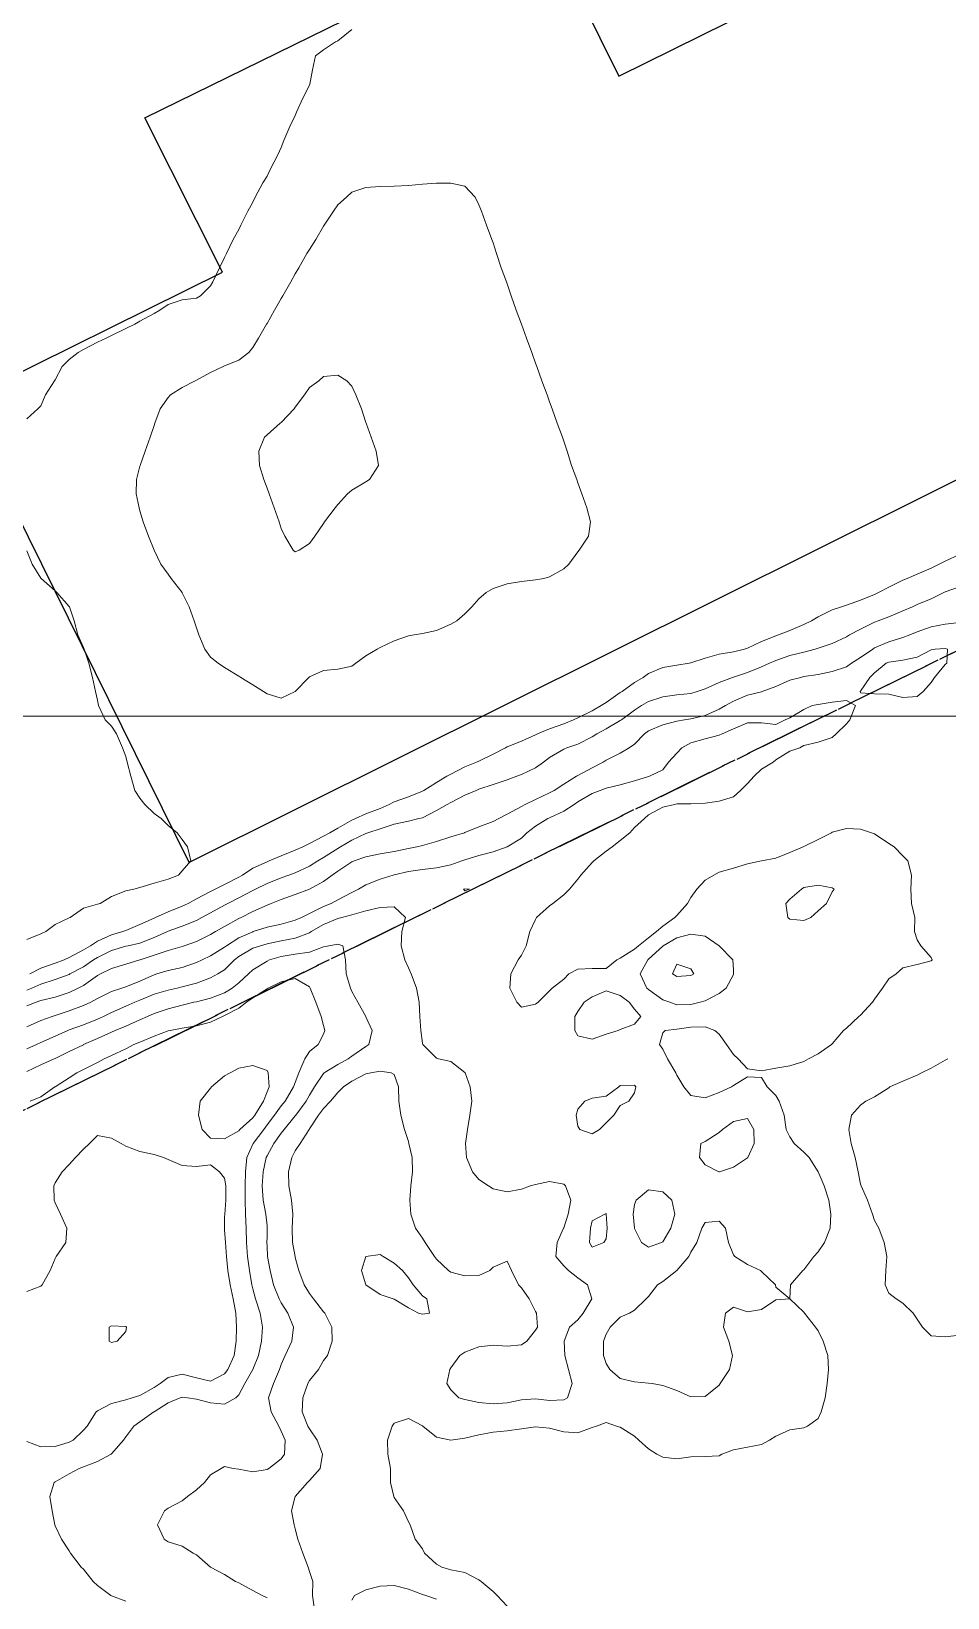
# Model space of a CAD drawing. Header units: centimetres. Extents: x 0 to 642158, y -847 to 649707.
# Drawn here: x 617385.4 to 617417.8, y 620856.2 to 620911.6 of the extents above; entities that cross this region are included whole.
import ezdxf

# ---------------------------------------------------------------- set-up
doc = ezdxf.new("R2010")
doc.units = ezdxf.units.CM
doc.header["$MEASUREMENT"] = 0
doc.linetypes.add('CENTERX2', pattern=[4, 2.5, -0.5, 0.5, -0.5])
doc.layers.add('MEV_grille', color=254, linetype='Continuous', lineweight=9)
doc.layers.add('WAL_topographie 0.5', color=253, linetype='Continuous', lineweight=20)
doc.layers.add('SPW_batiments', color=7, linetype='Continuous')
doc.layers.add('SPW_parcellaire cadastral', color=7, linetype='CENTERX2', lineweight=25, true_color=0xff0542)

# ---------------------------------------------------------------- blocks, each defined once
blk = doc.blocks.new('*U114')
at = {"layer": 'MEV_grille', "transparency": 33554687}
blk.add_lwpolyline([(-1338.461, 0), (1338.461, 0)], dxfattribs=at)
blk = doc.blocks.new('*U115')
at = {"layer": 'MEV_grille', "color": 0, "linetype": 'ByBlock', "lineweight": -2, "transparency": 16777216}
blk.add_blockref('*U114', (0, -1500), dxfattribs=at)

msp = doc.modelspace()

# ---------------------------------------------------------------- linework, layer by layer
at = {"layer": 'SPW_batiments'}
msp.add_lwpolyline([(617439.344, 620906.304), (617390.998, 620882.195), (617382.926, 620898.515), (617392.177, 620903.09), (617389.43, 620908.554), (617403.505, 620915.473), (617406.199, 620910.026), (617431.298, 620922.439), (617439.344, 620906.304)], dxfattribs=at)
at = {"layer": 'SPW_parcellaire cadastral'}
for points in [[(617378.983, 620870.401), (617372.084, 620884.175), (617370.962, 620886.424), (617368.931, 620890.503), (617364.936, 620898.509), (617368.466, 620900.335), (617365.827, 620905.767), (617439.23, 620941.99), (617456.064, 620908.347), (617378.983, 620870.401)], [(617454.845, 620780.014), (617404.956, 620754.186), (617359.081, 620730.17), (617336.661, 620771.212), (617310.193, 620758.188), (617304.386, 620763.201), (617294.476, 620769.289), (617288.255, 620775.589), (617250.741, 620849.649), (617325.082, 620885.743), (617338.539, 620892.37), (617355.187, 620858.56), (617359.626, 620860.746), (617369.519, 620865.618), (617374.129, 620867.888), (617378.983, 620870.401), (617456.064, 620908.347)]]:
    msp.add_lwpolyline(points, dxfattribs=at)
at = {"layer": 'WAL_topographie 0.5'}
for points in [[(617385.25, 620897.9), (617385.639, 620898.25), (617385.75, 620898.355), (617385.91, 620898.75), (617386.228, 620899.25), (617386.25, 620899.278), (617386.496, 620899.75), (617386.75, 620899.996), (617387.071, 620900.25), (617387.25, 620900.353), (617387.75, 620900.609), (617388.056, 620900.75), (617388.25, 620900.85), (617388.75, 620901.093), (617389.069, 620901.25), (617389.25, 620901.352), (617389.75, 620901.629), (617389.959, 620901.75), (617390.25, 620901.951), (617390.75, 620902.113), (617391.25, 620902.172), (617391.394, 620902.25), (617391.75, 620902.611), (617391.828, 620902.75), (617392.071, 620903.25), (617392.25, 620903.609), (617392.318, 620903.75), (617392.55, 620904.25), (617392.75, 620904.606), (617392.821, 620904.75), (617393.076, 620905.25), (617393.25, 620905.569), (617393.33, 620905.75), (617393.596, 620906.25), (617393.75, 620906.492), (617393.877, 620906.75), (617394.134, 620907.25), (617394.25, 620907.5), (617394.343, 620907.75), (617394.553, 620908.25), (617394.75, 620908.632), (617394.797, 620908.75), (617395.021, 620909.25), (617395.25, 620909.708), (617395.266, 620909.75), (617395.355, 620910.25), (617395.46, 620910.75), (617395.75, 620910.962), (617396.167, 620911.25), (617396.25, 620911.279), (617396.75, 620911.68)], [(617394.75, 620888.25), (617394.75, 620888.25), (617394.25, 620888.011), (617393.75, 620888.17), (617393.622, 620888.25), (617393.25, 620888.49), (617392.818, 620888.75), (617392.75, 620888.791), (617392.25, 620889.099), (617392.016, 620889.25), (617391.75, 620889.465), (617391.544, 620889.75), (617391.336, 620890.25), (617391.25, 620890.5), (617391.166, 620890.75), (617390.995, 620891.25), (617390.75, 620891.739), (617390.745, 620891.75), (617390.353, 620892.25), (617390.25, 620892.397), (617389.988, 620892.75), (617389.75, 620893.25), (617389.75, 620893.25), (617389.55, 620893.75), (617389.366, 620894.25), (617389.25, 620894.646), (617389.221, 620894.75), (617389.124, 620895.25), (617389.131, 620895.75), (617389.25, 620896.229), (617389.255, 620896.25), (617389.435, 620896.75), (617389.609, 620897.25), (617389.75, 620897.664), (617389.78, 620897.75), (617389.967, 620898.25), (617390.25, 620898.656), (617390.334, 620898.75), (617390.75, 620899.008), (617391.212, 620899.25), (617391.25, 620899.269), (617391.75, 620899.535), (617392.194, 620899.75), (617392.25, 620899.774), (617392.75, 620899.971), (617393.101, 620900.25), (617393.25, 620900.429), (617393.447, 620900.75), (617393.733, 620901.25), (617393.75, 620901.279), (617394.018, 620901.75), (617394.25, 620902.156), (617394.304, 620902.25), (617394.591, 620902.75), (617394.75, 620903.03), (617394.875, 620903.25), (617395.163, 620903.75), (617395.25, 620903.899), (617395.473, 620904.25), (617395.75, 620904.725), (617395.769, 620904.75), (617396.103, 620905.25), (617396.25, 620905.477), (617396.565, 620905.75), (617396.75, 620905.919), (617397.25, 620906.088), (617397.75, 620906.125), (617398.25, 620906.131), (617398.75, 620906.158), (617399.25, 620906.207), (617399.75, 620906.242), (617400.25, 620906.241), (617400.75, 620906.134), (617401.109, 620905.75), (617401.25, 620905.479), (617401.343, 620905.25), (617401.521, 620904.75), (617401.707, 620904.25), (617401.75, 620904.125), (617401.871, 620903.75), (617402.037, 620903.25), (617402.225, 620902.75), (617402.25, 620902.675), (617402.392, 620902.25), (617402.569, 620901.75), (617402.75, 620901.25), (617402.75, 620901.25), (617402.931, 620900.75), (617403.114, 620900.25), (617403.25, 620899.869), (617403.293, 620899.75), (617403.479, 620899.25), (617403.657, 620898.75), (617403.75, 620898.5), (617403.842, 620898.25), (617404.012, 620897.75), (617404.199, 620897.25), (617404.25, 620897.107), (617404.371, 620896.75), (617404.525, 620896.25), (617404.707, 620895.75), (617404.75, 620895.631), (617404.886, 620895.25), (617405.069, 620894.75), (617405.194, 620894.25), (617405.128, 620893.75), (617404.8, 620893.25), (617404.75, 620893.187), (617404.424, 620892.75), (617404.25, 620892.594), (617403.75, 620892.304), (617403.544, 620892.25), (617403.25, 620892.199), (617402.75, 620892.142), (617402.25, 620892.061), (617401.75, 620891.891), (617401.506, 620891.75), (617401.25, 620891.531), (617400.995, 620891.25), (617400.75, 620890.995), (617400.466, 620890.75), (617400.25, 620890.63), (617399.75, 620890.413), (617399.25, 620890.297), (617398.956, 620890.25), (617398.75, 620890.217), (617398.25, 620890.047), (617397.75, 620889.807), (617397.644, 620889.75), (617397.25, 620889.513), (617396.896, 620889.25), (617396.75, 620889.149), (617396.25, 620889.035), (617395.75, 620888.994), (617395.25, 620888.772), (617395.226, 620888.75), (617394.75, 620888.25)], [(617394.885, 620893.25), (617394.75, 620893.196), (617394.679, 620893.25), (617394.379, 620893.75), (617394.25, 620894.018), (617394.179, 620894.25), (617394.005, 620894.75), (617393.821, 620895.25), (617393.75, 620895.447), (617393.631, 620895.75), (617393.48, 620896.25), (617393.465, 620896.75), (617393.66, 620897.25), (617393.75, 620897.339), (617394.218, 620897.75), (617394.25, 620897.771), (617394.709, 620898.25), (617394.75, 620898.308), (617395.078, 620898.75), (617395.25, 620899.006), (617395.578, 620899.25), (617395.75, 620899.397), (617396.25, 620899.441), (617396.578, 620899.25), (617396.75, 620899.054), (617396.894, 620898.75), (617397.094, 620898.25), (617397.25, 620897.775), (617397.258, 620897.75), (617397.431, 620897.25), (617397.612, 620896.75), (617397.692, 620896.25), (617397.378, 620895.75), (617397.25, 620895.672), (617396.75, 620895.373), (617396.594, 620895.25), (617396.25, 620894.872), (617396.157, 620894.75), (617395.787, 620894.25), (617395.75, 620894.2), (617395.44, 620893.75), (617395.25, 620893.482), (617394.885, 620893.25)], [(617385.25, 620879.472), (617385.75, 620879.676), (617385.927, 620879.75), (617386.25, 620880.004), (617386.75, 620880.238), (617386.782, 620880.25), (617387.25, 620880.58), (617387.75, 620880.716), (617387.841, 620880.75), (617388.25, 620880.995), (617388.75, 620881.199), (617389.039, 620881.25), (617389.25, 620881.311), (617389.75, 620881.463), (617390.25, 620881.602), (617390.617, 620881.75), (617390.75, 620881.904), (617391.05, 620882.25), (617390.935, 620882.75), (617390.75, 620883.016), (617390.571, 620883.25), (617390.25, 620883.505), (617390, 620883.75), (617389.75, 620883.926), (617389.421, 620884.25), (617389.25, 620884.473), (617389.074, 620884.75), (617388.933, 620885.25), (617388.803, 620885.75), (617388.75, 620885.95), (617388.639, 620886.25), (617388.419, 620886.75), (617388.25, 620887.023), (617388.019, 620887.25), (617387.785, 620887.75), (617387.75, 620887.942), (617387.681, 620888.25), (617387.578, 620888.75), (617387.449, 620889.25), (617387.273, 620889.75), (617387.25, 620889.806), (617387.052, 620890.25), (617386.92, 620890.75), (617386.76, 620891.25), (617386.75, 620891.263), (617386.317, 620891.75), (617386.25, 620891.808), (617385.755, 620892.25), (617385.75, 620892.258), (617385.433, 620892.75), (617385.25, 620893.224)], [(617385.353, 620878.25), (617385.75, 620878.459), (617386.25, 620878.636), (617386.571, 620878.75), (617386.75, 620878.83), (617387.25, 620879.1), (617387.506, 620879.25), (617387.75, 620879.407), (617388.25, 620879.631), (617388.65, 620879.75), (617388.75, 620879.794), (617389.25, 620879.998), (617389.75, 620880.228), (617389.799, 620880.25), (617390.25, 620880.45), (617390.75, 620880.646), (617390.961, 620880.75), (617391.25, 620880.912), (617391.75, 620881.173), (617391.913, 620881.25), (617392.25, 620881.421), (617392.75, 620881.676), (617392.885, 620881.75), (617393.25, 620881.995), (617393.75, 620882.221), (617393.829, 620882.25), (617394.25, 620882.435), (617394.75, 620882.627), (617395.011, 620882.75), (617395.25, 620882.873), (617395.75, 620883.131), (617395.973, 620883.25), (617396.25, 620883.417), (617396.75, 620883.695), (617396.876, 620883.75), (617397.25, 620883.918), (617397.75, 620884.112), (617398.071, 620884.25), (617398.25, 620884.348), (617398.75, 620884.519), (617399.25, 620884.719), (617399.302, 620884.75), (617399.75, 620885.026), (617400.116, 620885.25), (617400.25, 620885.325), (617400.75, 620885.581), (617401.167, 620885.75), (617401.25, 620885.787), (617401.75, 620886.025), (617402.183, 620886.25), (617402.25, 620886.292), (617402.75, 620886.491), (617403.25, 620886.713), (617403.322, 620886.75), (617403.75, 620886.932), (617404.25, 620887.109), (617404.597, 620887.25), (617404.75, 620887.317), (617405.25, 620887.568), (617405.573, 620887.75), (617405.75, 620887.863), (617406.25, 620888.208), (617406.311, 620888.25), (617406.75, 620888.573), (617407.061, 620888.75), (617407.25, 620888.887), (617407.75, 620889.101), (617408.25, 620889.178), (617408.691, 620889.25), (617408.75, 620889.26), (617409.25, 620889.43), (617409.75, 620889.575), (617410.25, 620889.65), (617410.64, 620889.75), (617410.75, 620889.782), (617411.25, 620890.018), (617411.75, 620890.217), (617411.853, 620890.25), (617412.25, 620890.405), (617412.75, 620890.617), (617413.018, 620890.75), (617413.25, 620890.897), (617413.75, 620891.139), (617414.075, 620891.25), (617414.25, 620891.308), (617414.75, 620891.483), (617415.25, 620891.683), (617415.388, 620891.75), (617415.75, 620891.944), (617416.25, 620892.189), (617416.397, 620892.25), (617416.75, 620892.401), (617417.25, 620892.616), (617417.531, 620892.75), (617417.75, 620892.863), (617418.25, 620893.102)], [(617385.25, 620877.675), (617385.425, 620877.75), (617385.75, 620877.891), (617386.25, 620878.056), (617386.75, 620878.236), (617386.775, 620878.25), (617387.25, 620878.504), (617387.608, 620878.75), (617387.75, 620878.839), (617388.25, 620879.084), (617388.75, 620879.232), (617388.833, 620879.25), (617389.25, 620879.344), (617389.75, 620879.536), (617390.224, 620879.75), (617390.25, 620879.763), (617390.75, 620879.938), (617391.25, 620880.144), (617391.447, 620880.25), (617391.75, 620880.418), (617392.25, 620880.691), (617392.36, 620880.75), (617392.75, 620880.942), (617393.25, 620881.205), (617393.339, 620881.25), (617393.75, 620881.453), (617394.25, 620881.653), (617394.522, 620881.75), (617394.75, 620881.836), (617395.25, 620882.068), (617395.542, 620882.25), (617395.75, 620882.374), (617396.25, 620882.695), (617396.344, 620882.75), (617396.75, 620882.982), (617397.25, 620883.226), (617397.319, 620883.25), (617397.75, 620883.387), (617398.25, 620883.551), (617398.75, 620883.664), (617399.117, 620883.75), (617399.25, 620883.781), (617399.75, 620884.031), (617400.129, 620884.25), (617400.25, 620884.325), (617400.75, 620884.575), (617401.147, 620884.75), (617401.25, 620884.794), (617401.75, 620884.956), (617402.25, 620885.123), (617402.588, 620885.25), (617402.75, 620885.309), (617403.25, 620885.551), (617403.527, 620885.75), (617403.75, 620885.911), (617404.25, 620886.206), (617404.362, 620886.25), (617404.75, 620886.384), (617405.25, 620886.646), (617405.421, 620886.75), (617405.75, 620886.926), (617406.25, 620887.218), (617406.288, 620887.25), (617406.75, 620887.587), (617407.005, 620887.75), (617407.25, 620887.895), (617407.75, 620888.064), (617408.25, 620888.126), (617408.75, 620888.183), (617408.97, 620888.25), (617409.25, 620888.348), (617409.75, 620888.57), (617410.215, 620888.75), (617410.25, 620888.762), (617410.75, 620888.923), (617411.25, 620889.119), (617411.528, 620889.25), (617411.75, 620889.349), (617412.25, 620889.518), (617412.75, 620889.645), (617413.141, 620889.75), (617413.25, 620889.783), (617413.75, 620889.952), (617414.25, 620890.183), (617414.363, 620890.25), (617414.75, 620890.459), (617415.25, 620890.703), (617415.379, 620890.75), (617415.75, 620890.886), (617416.25, 620891.101), (617416.593, 620891.25), (617416.75, 620891.324), (617417.25, 620891.529), (617417.696, 620891.75), (617417.75, 620891.775), (617418.25, 620891.956)], [(617385.25, 620877.12), (617385.577, 620877.25), (617385.75, 620877.311), (617386.25, 620877.432), (617386.75, 620877.6), (617387.063, 620877.75), (617387.25, 620877.847), (617387.75, 620878.192), (617387.86, 620878.25), (617388.25, 620878.443), (617388.75, 620878.598), (617389.25, 620878.748), (617389.255, 620878.75), (617389.75, 620878.914), (617390.25, 620879.08), (617390.75, 620879.223), (617390.823, 620879.25), (617391.25, 620879.405), (617391.75, 620879.65), (617391.93, 620879.75), (617392.25, 620879.931), (617392.75, 620880.211), (617392.83, 620880.25), (617393.25, 620880.465), (617393.75, 620880.689), (617393.899, 620880.75), (617394.25, 620880.89), (617394.75, 620881.06), (617395.247, 620881.25), (617395.25, 620881.251), (617395.75, 620881.527), (617396.055, 620881.75), (617396.25, 620881.886), (617396.75, 620882.215), (617396.838, 620882.25), (617397.25, 620882.392), (617397.75, 620882.499), (617398.25, 620882.591), (617398.75, 620882.694), (617399.051, 620882.75), (617399.25, 620882.793), (617399.75, 620882.934), (617400.25, 620883.101), (617400.734, 620883.25), (617400.75, 620883.255), (617401.25, 620883.453), (617401.75, 620883.645), (617401.955, 620883.75), (617402.25, 620883.91), (617402.75, 620884.18), (617402.886, 620884.25), (617403.25, 620884.431), (617403.75, 620884.666), (617403.915, 620884.75), (617404.25, 620884.964), (617404.697, 620885.25), (617404.75, 620885.281), (617405.25, 620885.548), (617405.643, 620885.75), (617405.75, 620885.816), (617406.25, 620886.062), (617406.568, 620886.25), (617406.75, 620886.387), (617407.112, 620886.75), (617407.25, 620886.86), (617407.75, 620887.073), (617408.25, 620887.198), (617408.519, 620887.25), (617408.75, 620887.287), (617409.25, 620887.397), (617409.75, 620887.619), (617409.969, 620887.75), (617410.25, 620887.911), (617410.75, 620888.124), (617411.25, 620888.241), (617411.275, 620888.25), (617411.75, 620888.421), (617412.25, 620888.653), (617412.644, 620888.75), (617412.75, 620888.775), (617413.25, 620888.851), (617413.75, 620888.954), (617414.25, 620889.124), (617414.436, 620889.25), (617414.75, 620889.452), (617415.19, 620889.75), (617415.25, 620889.789), (617415.75, 620890.011), (617416.25, 620890.156), (617416.491, 620890.25), (617416.75, 620890.361), (617417.25, 620890.541), (617417.75, 620890.637), (617418.25, 620890.691)], [(617416.972, 620888.25), (617416.75, 620888.076), (617416.25, 620888.034), (617415.75, 620888.153), (617415.25, 620888.171), (617414.75, 620888.205), (617414.736, 620888.25), (617414.75, 620888.259), (617415.082, 620888.75), (617415.25, 620888.904), (617415.658, 620889.25), (617415.75, 620889.291), (617416.25, 620889.353), (617416.75, 620889.46), (617417.25, 620889.727), (617417.396, 620889.75), (617417.75, 620889.772), (617417.823, 620889.75), (617417.803, 620889.25), (617417.75, 620889.2), (617417.364, 620888.75), (617417.25, 620888.564), (617416.972, 620888.25)], [(617385.25, 620876.381), (617385.75, 620876.609), (617386.148, 620876.75), (617386.25, 620876.779), (617386.75, 620876.947), (617387.25, 620877.131), (617387.512, 620877.25), (617387.75, 620877.378), (617388.25, 620877.634), (617388.607, 620877.75), (617388.75, 620877.798), (617389.25, 620877.996), (617389.75, 620878.219), (617389.854, 620878.25), (617390.25, 620878.372), (617390.75, 620878.474), (617391.25, 620878.654), (617391.454, 620878.75), (617391.75, 620878.89), (617392.25, 620879.202), (617392.312, 620879.25), (617392.75, 620879.527), (617393.25, 620879.747), (617393.262, 620879.75), (617393.75, 620879.902), (617394.25, 620880.011), (617394.75, 620880.152), (617394.967, 620880.25), (617395.25, 620880.389), (617395.75, 620880.638), (617396.021, 620880.75), (617396.25, 620880.88), (617396.75, 620881.138), (617396.981, 620881.25), (617397.25, 620881.408), (617397.75, 620881.612), (617398.217, 620881.75), (617398.25, 620881.758), (617398.75, 620881.873), (617399.25, 620881.953), (617399.75, 620882.007), (617400.25, 620882.116), (617400.641, 620882.25), (617400.75, 620882.29), (617401.25, 620882.44), (617401.75, 620882.57), (617402.25, 620882.75), (617402.25, 620882.75), (617402.75, 620883.053), (617402.941, 620883.25), (617403.25, 620883.484), (617403.69, 620883.75), (617403.75, 620883.78), (617404.25, 620884.018), (617404.615, 620884.25), (617404.75, 620884.34), (617405.25, 620884.642), (617405.539, 620884.75), (617405.75, 620884.829), (617406.25, 620884.948), (617406.75, 620885.084), (617407.25, 620885.236), (617407.28, 620885.25), (617407.75, 620885.481), (617407.95, 620885.75), (617408.25, 620886.065), (617408.424, 620886.25), (617408.75, 620886.435), (617409.25, 620886.571), (617409.75, 620886.701), (617409.851, 620886.75), (617410.25, 620886.931), (617410.75, 620887.134), (617411.25, 620887.142), (617411.75, 620887.085), (617412.087, 620887.25), (617412.25, 620887.313), (617412.75, 620887.609), (617413.036, 620887.75), (617413.25, 620887.784), (617413.75, 620887.872), (617414.25, 620887.925), (617414.574, 620887.75), (617414.372, 620887.25), (617414.25, 620887.109), (617413.894, 620886.75), (617413.75, 620886.621), (617413.25, 620886.456), (617412.75, 620886.337), (617412.602, 620886.25), (617412.25, 620886.133), (617411.75, 620885.836), (617411.661, 620885.75), (617411.25, 620885.5), (617410.987, 620885.25), (617410.75, 620884.99), (617410.502, 620884.75), (617410.25, 620884.524), (617409.75, 620884.362), (617409.25, 620884.301), (617408.75, 620884.276), (617408.25, 620884.269), (617408.169, 620884.25), (617407.75, 620884.16), (617407.25, 620883.884), (617407.105, 620883.75), (617406.75, 620883.43), (617406.589, 620883.25), (617406.25, 620882.977), (617405.962, 620882.75), (617405.75, 620882.594), (617405.308, 620882.25), (617405.25, 620882.198), (617404.857, 620881.75), (617404.75, 620881.608), (617404.447, 620881.25), (617404.25, 620881.054), (617403.859, 620880.75), (617403.75, 620880.657), (617403.285, 620880.25), (617403.25, 620880.177), (617403.051, 620879.75), (617402.924, 620879.25), (617402.75, 620878.912), (617402.633, 620878.75), (617402.379, 620878.25), (617402.347, 620877.75), (617402.588, 620877.25), (617402.75, 620877.076), (617403.25, 620877.185), (617403.342, 620877.25), (617403.75, 620877.658), (617403.84, 620877.75), (617404.25, 620878.071), (617404.427, 620878.25), (617404.75, 620878.419), (617405.25, 620878.445), (617405.75, 620878.446), (617406.124, 620878.75), (617406.25, 620878.806), (617406.75, 620879.125), (617406.898, 620879.25), (617407.25, 620879.528), (617407.53, 620879.75), (617407.75, 620879.944), (617408.185, 620880.25), (617408.25, 620880.323), (617408.625, 620880.75), (617408.75, 620880.962), (617408.963, 620881.25), (617409.25, 620881.572), (617409.563, 620881.75), (617409.75, 620881.859), (617410.25, 620881.997), (617410.75, 620882.145), (617411.25, 620882.25), (617411.25, 620882.25), (617411.75, 620882.345), (617412.25, 620882.549), (617412.719, 620882.75), (617412.75, 620882.764), (617413.25, 620883.009), (617413.723, 620883.25), (617413.75, 620883.266), (617414.25, 620883.398), (617414.75, 620883.378), (617415.137, 620883.25), (617415.25, 620883.208), (617415.75, 620882.869), (617415.943, 620882.75), (617416.25, 620882.437), (617416.423, 620882.25), (617416.557, 620881.75), (617416.534, 620881.25), (617416.559, 620880.75), (617416.67, 620880.25), (617416.658, 620879.75), (617416.75, 620879.454), (617416.887, 620879.25), (617417.25, 620878.836), (617417.28, 620878.75), (617417.25, 620878.718), (617416.75, 620878.59), (617416.25, 620878.464), (617416.016, 620878.25), (617415.75, 620878.08), (617415.533, 620877.75), (617415.25, 620877.356), (617415.174, 620877.25), (617414.75, 620876.789), (617414.692, 620876.75), (617414.25, 620876.335), (617414.152, 620876.25), (617413.75, 620875.782), (617413.719, 620875.75), (617413.25, 620875.42), (617412.915, 620875.25), (617412.75, 620875.151), (617412.25, 620874.994), (617411.75, 620874.922), (617411.25, 620874.825), (617410.75, 620874.89), (617410.422, 620875.25), (617410.25, 620875.402), (617410.003, 620875.75), (617409.75, 620876.116), (617409.59, 620876.25), (617409.25, 620876.375), (617408.75, 620876.365), (617408.25, 620876.301), (617407.838, 620876.25), (617407.75, 620876.165), (617407.637, 620875.75), (617407.75, 620875.587), (617407.919, 620875.25), (617408.213, 620874.75), (617408.25, 620874.667), (617408.504, 620874.25), (617408.75, 620873.952), (617409.25, 620873.864), (617409.75, 620874.054), (617410.18, 620874.25), (617410.25, 620874.306), (617410.75, 620874.61), (617411.25, 620874.588), (617411.445, 620874.25), (617411.75, 620873.948), (617411.874, 620873.75), (617412.048, 620873.25), (617412.125, 620872.75), (617412.25, 620872.486), (617412.404, 620872.25), (617412.75, 620871.945), (617412.928, 620871.75), (617413.249, 620871.25), (617413.25, 620871.247), (617413.468, 620870.75), (617413.63, 620870.25), (617413.701, 620869.75), (617413.671, 620869.25), (617413.477, 620868.75), (617413.25, 620868.412), (617413.099, 620868.25), (617412.75, 620867.781), (617412.71, 620867.75), (617412.272, 620867.25), (617412.25, 620866.75), (617412.75, 620866.28), (617412.77, 620866.25), (617413.154, 620865.75), (617413.25, 620865.624), (617413.43, 620865.25), (617413.59, 620864.75), (617413.622, 620864.25), (617413.569, 620863.75), (617413.501, 620863.25), (617413.358, 620862.75), (617413.25, 620862.52), (617412.877, 620862.25), (617412.75, 620862.184), (617412.25, 620862.113), (617411.75, 620861.896), (617411.524, 620861.75), (617411.25, 620861.595), (617410.75, 620861.498), (617410.25, 620861.403), (617409.843, 620861.25), (617409.75, 620861.193), (617409.25, 620861.17), (617408.75, 620861.158), (617408.25, 620861.083), (617407.75, 620861.144), (617407.545, 620861.25), (617407.25, 620861.44), (617406.906, 620861.75), (617406.75, 620861.892), (617406.25, 620862.212), (617406.112, 620862.25), (617405.75, 620862.38), (617405.403, 620862.25), (617405.25, 620862.193), (617404.75, 620862.014), (617404.25, 620862.043), (617403.75, 620862.177), (617403.25, 620862.226), (617402.75, 620862.151), (617402.25, 620862.085), (617401.75, 620862.034), (617401.25, 620861.943), (617400.75, 620861.816), (617400.25, 620861.755), (617399.75, 620861.852), (617399.261, 620862.25), (617399.25, 620862.258), (617398.75, 620862.521), (617398.25, 620862.35), (617398.173, 620862.25), (617398.015, 620861.75), (617398.029, 620861.25), (617398.122, 620860.75), (617398.123, 620860.25), (617398.233, 620859.75), (617398.25, 620859.724), (617398.58, 620859.25), (617398.75, 620858.854), (617398.813, 620858.75), (617398.987, 620858.25), (617399.25, 620857.901), (617399.318, 620857.75), (617399.75, 620857.366), (617399.937, 620857.25), (617400.25, 620857.163), (617400.75, 620857.061), (617401.25, 620856.805), (617401.325, 620856.75), (617401.75, 620856.387), (617401.892, 620856.25), (617402.25, 620855.873)], [(617400.917, 620881.25), (617400.75, 620881.198), (617400.699, 620881.25), (617400.75, 620881.263), (617400.917, 620881.25)], [(617412.995, 620880.25), (617412.75, 620880.147), (617412.25, 620880.194), (617412.173, 620880.25), (617412.112, 620880.75), (617412.25, 620880.902), (617412.662, 620881.25), (617412.75, 620881.312), (617413.25, 620881.398), (617413.75, 620881.3), (617413.822, 620881.25), (617413.75, 620881.154), (617413.546, 620880.75), (617413.25, 620880.487), (617412.995, 620880.25)], [(617385.25, 620875.596), (617385.597, 620875.75), (617385.75, 620875.82), (617386.25, 620876.054), (617386.695, 620876.25), (617386.75, 620876.271), (617387.25, 620876.448), (617387.75, 620876.65), (617387.966, 620876.75), (617388.25, 620876.892), (617388.75, 620877.108), (617389.073, 620877.25), (617389.25, 620877.321), (617389.75, 620877.53), (617390.25, 620877.683), (617390.567, 620877.75), (617390.75, 620877.79), (617391.25, 620877.93), (617391.75, 620878.114), (617392.011, 620878.25), (617392.25, 620878.398), (617392.604, 620878.75), (617392.75, 620878.865), (617393.25, 620879.159), (617393.518, 620879.25), (617393.75, 620879.317), (617394.25, 620879.419), (617394.75, 620879.512), (617395.25, 620879.711), (617395.314, 620879.75), (617395.75, 620880.002), (617396.25, 620880.21), (617396.399, 620880.25), (617396.75, 620880.349), (617397.25, 620880.482), (617397.75, 620880.598), (617398.25, 620880.626), (617398.65, 620880.25), (617398.52, 620879.75), (617398.494, 620879.25), (617398.63, 620878.75), (617398.75, 620878.47), (617398.854, 620878.25), (617399.044, 620877.75), (617399.133, 620877.25), (617399.161, 620876.75), (617399.196, 620876.25), (617399.25, 620875.807), (617399.259, 620875.75), (617399.75, 620875.269), (617399.819, 620875.25), (617400.25, 620875.156), (617400.75, 620874.759), (617400.756, 620874.75), (617400.943, 620874.25), (617400.992, 620873.75), (617400.931, 620873.25), (617400.839, 620872.75), (617400.777, 620872.25), (617400.807, 620871.75), (617401.021, 620871.25), (617401.25, 620870.979), (617401.592, 620870.75), (617401.75, 620870.647), (617402.25, 620870.543), (617402.75, 620870.631), (617403.077, 620870.75), (617403.25, 620870.799), (617403.75, 620870.907), (617404.25, 620870.814), (617404.307, 620870.75), (617404.502, 620870.25), (617404.408, 620869.75), (617404.25, 620869.27), (617404.24, 620869.25), (617404.013, 620868.75), (617403.967, 620868.25), (617404.25, 620867.915), (617404.413, 620867.75), (617404.75, 620867.493), (617405.094, 620867.25), (617405.246, 620866.75), (617404.939, 620866.25), (617404.75, 620866.004), (617404.454, 620865.75), (617404.258, 620865.25), (617404.289, 620864.75), (617404.414, 620864.25), (617404.551, 620863.75), (617404.384, 620863.25), (617404.25, 620863.181), (617403.75, 620863.155), (617403.25, 620863.208), (617402.75, 620863.174), (617402.25, 620863.071), (617401.75, 620863.037), (617401.25, 620863.088), (617400.75, 620863.187), (617400.541, 620863.25), (617400.25, 620863.531), (617400.117, 620863.75), (617400.214, 620864.25), (617400.25, 620864.304), (617400.568, 620864.75), (617400.75, 620864.861), (617401.25, 620865.05), (617401.75, 620865.111), (617402.25, 620865.081), (617402.75, 620865.119), (617402.945, 620865.25), (617403.25, 620865.641), (617403.322, 620865.75), (617403.282, 620866.25), (617403.25, 620866.301), (617403.02, 620866.75), (617402.75, 620867.144), (617402.642, 620867.25), (617402.404, 620867.75), (617402.25, 620868.081), (617401.75, 620867.877), (617401.633, 620867.75), (617401.25, 620867.577), (617400.75, 620867.564), (617400.25, 620867.7), (617400.172, 620867.75), (617399.75, 620868.152), (617399.678, 620868.25), (617399.348, 620868.75), (617399.25, 620868.894), (617399.009, 620869.25), (617398.833, 620869.75), (617398.797, 620870.25), (617398.843, 620870.75), (617398.897, 620871.25), (617398.884, 620871.75), (617398.773, 620872.25), (617398.75, 620872.323), (617398.615, 620872.75), (617398.484, 620873.25), (617398.409, 620873.75), (617398.407, 620874.25), (617398.25, 620874.692), (617398.146, 620874.75), (617397.75, 620874.805), (617397.427, 620874.75), (617397.25, 620874.713), (617396.75, 620874.458), (617396.454, 620874.25), (617396.25, 620874.058), (617395.995, 620873.75), (617395.75, 620873.486), (617395.574, 620873.25), (617395.25, 620872.77), (617395.236, 620872.75), (617394.917, 620872.25), (617394.75, 620871.989), (617394.623, 620871.75), (617394.506, 620871.25), (617394.523, 620870.75), (617394.621, 620870.25), (617394.666, 620869.75), (617394.643, 620869.25), (617394.654, 620868.75), (617394.74, 620868.25), (617394.75, 620868.209), (617394.875, 620867.75), (617395.064, 620867.25), (617395.25, 620866.945), (617395.399, 620866.75), (617395.75, 620866.294), (617395.792, 620866.25), (617396.047, 620865.75), (617396.06, 620865.25), (617395.891, 620864.75), (617395.75, 620864.564), (617395.566, 620864.25), (617395.25, 620863.865), (617395.197, 620863.75), (617395.021, 620863.25), (617394.996, 620862.75), (617395.196, 620862.25), (617395.25, 620862.152), (617395.525, 620861.75), (617395.708, 620861.25), (617395.627, 620860.75), (617395.25, 620860.318), (617395.184, 620860.25), (617394.75, 620859.756), (617394.744, 620859.75), (617394.619, 620859.25), (617394.714, 620858.75), (617394.75, 620858.611), (617394.838, 620858.25), (617395.016, 620857.75), (617395.208, 620857.25), (617395.25, 620857.097), (617395.368, 620856.75), (617395.36, 620856.25), (617395.435, 620855.75)], [(617409.074, 620877.25), (617408.75, 620877.175), (617408.25, 620877.164), (617407.999, 620877.25), (617407.75, 620877.339), (617407.25, 620877.697), (617407.192, 620877.75), (617406.956, 620878.25), (617407.225, 620878.75), (617407.25, 620878.772), (617407.75, 620879.236), (617407.771, 620879.25), (617408.25, 620879.533), (617408.75, 620879.661), (617409.25, 620879.59), (617409.75, 620879.25), (617409.75, 620879.25), (617410.227, 620878.75), (617410.25, 620878.4), (617410.26, 620878.25), (617410.25, 620878.232), (617409.994, 620877.75), (617409.75, 620877.554), (617409.25, 620877.296), (617409.074, 620877.25)], [(617385.25, 620874.794), (617385.75, 620875.032), (617386.218, 620875.25), (617386.25, 620875.264), (617386.75, 620875.505), (617387.25, 620875.746), (617387.258, 620875.75), (617387.75, 620875.965), (617388.25, 620876.196), (617388.377, 620876.25), (617388.75, 620876.402), (617389.25, 620876.625), (617389.516, 620876.75), (617389.75, 620876.855), (617390.25, 620877.021), (617390.75, 620877.147), (617391.164, 620877.25), (617391.25, 620877.27), (617391.75, 620877.394), (617392.25, 620877.585), (617392.516, 620877.75), (617392.75, 620877.936), (617393.095, 620878.25), (617393.25, 620878.395), (617393.75, 620878.708), (617393.839, 620878.75), (617394.25, 620878.873), (617394.75, 620878.951), (617395.25, 620879.024), (617395.75, 620879.21), (617395.932, 620879.25), (617396.25, 620879.311), (617396.434, 620879.25), (617396.532, 620878.75), (617396.551, 620878.25), (617396.7, 620877.75), (617396.75, 620877.636), (617396.958, 620877.25), (617397.243, 620876.75), (617397.25, 620876.735), (617397.468, 620876.25), (617397.354, 620875.75), (617397.25, 620875.683), (617396.75, 620875.341), (617396.626, 620875.25), (617396.25, 620875.05), (617395.777, 620874.75), (617395.75, 620874.725), (617395.435, 620874.25), (617395.25, 620873.956), (617395.134, 620873.75), (617394.764, 620873.25), (617394.75, 620873.231), (617394.356, 620872.75), (617394.25, 620872.615), (617393.986, 620872.25), (617393.75, 620871.819), (617393.716, 620871.75), (617393.615, 620871.25), (617393.583, 620870.75), (617393.614, 620870.25), (617393.709, 620869.75), (617393.75, 620869.335), (617393.759, 620869.25), (617393.75, 620868.95), (617393.745, 620868.75), (617393.75, 620868.619), (617393.768, 620868.25), (617393.861, 620867.75), (617393.982, 620867.25), (617394.177, 620866.75), (617394.25, 620866.61), (617394.487, 620866.25), (617394.691, 620865.75), (617394.629, 620865.25), (617394.393, 620864.75), (617394.25, 620864.424), (617394.188, 620864.25), (617393.973, 620863.75), (617393.803, 620863.25), (617393.89, 620862.75), (617394.166, 620862.25), (617394.25, 620862.072), (617394.387, 620861.75), (617394.362, 620861.25), (617394.25, 620861.086), (617393.811, 620860.75), (617393.75, 620860.714), (617393.25, 620860.628), (617392.75, 620860.718), (617392.546, 620860.75), (617392.25, 620860.818), (617392.131, 620860.75), (617391.75, 620860.524), (617391.533, 620860.25), (617391.25, 620859.994), (617390.934, 620859.75), (617390.75, 620859.6), (617390.25, 620859.346), (617390.12, 620859.25), (617389.875, 620858.75), (617390.106, 620858.25), (617390.25, 620858.151), (617390.75, 620857.993), (617391.14, 620857.75), (617391.25, 620857.696), (617391.75, 620857.25), (617391.75, 620857.25), (617392.25, 620856.989), (617392.636, 620856.75), (617392.75, 620856.697), (617393.25, 620856.432), (617393.579, 620856.25), (617393.75, 620856.168)], [(617408.85, 620878.25), (617408.75, 620878.194), (617408.25, 620878.164), (617408.103, 620878.25), (617408.25, 620878.598), (617408.75, 620878.427), (617408.85, 620878.25)], [(617385.366, 620873.75), (617385.75, 620873.904), (617386.242, 620874.25), (617386.25, 620874.254), (617386.75, 620874.569), (617387.019, 620874.75), (617387.25, 620874.872), (617387.75, 620875.113), (617387.988, 620875.25), (617388.25, 620875.367), (617388.75, 620875.599), (617389.036, 620875.75), (617389.25, 620875.834), (617389.75, 620876.046), (617390.25, 620876.233), (617390.316, 620876.25), (617390.75, 620876.329), (617391.25, 620876.411), (617391.75, 620876.545), (617392.177, 620876.75), (617392.25, 620876.776), (617392.75, 620877.043), (617393.028, 620877.25), (617393.25, 620877.407), (617393.75, 620877.729), (617393.795, 620877.75), (617394.25, 620877.977), (617394.75, 620878.093), (617395.25, 620877.799), (617395.281, 620877.75), (617395.479, 620877.25), (617395.665, 620876.75), (617395.75, 620876.424), (617395.797, 620876.25), (617395.75, 620876.125), (617395.562, 620875.75), (617395.25, 620875.508), (617395.082, 620875.25), (617394.875, 620874.75), (617394.75, 620874.411), (617394.69, 620874.25), (617394.386, 620873.75), (617394.25, 620873.578), (617394.013, 620873.25), (617393.75, 620872.905), (617393.631, 620872.75), (617393.261, 620872.25), (617393.25, 620872.227), (617393.038, 620871.75), (617392.992, 620871.25), (617392.978, 620870.75), (617392.97, 620870.25), (617392.993, 620869.75), (617393.016, 620869.25), (617393.026, 620868.75), (617393.06, 620868.25), (617393.127, 620867.75), (617393.213, 620867.25), (617393.25, 620867.107), (617393.347, 620866.75), (617393.503, 620866.25), (617393.589, 620865.75), (617393.557, 620865.25), (617393.45, 620864.75), (617393.25, 620864.255), (617393.248, 620864.25), (617392.966, 620863.75), (617392.75, 620863.348), (617392.648, 620863.25), (617392.25, 620863.029), (617391.75, 620863.065), (617391.25, 620863.199), (617390.934, 620863.25), (617390.75, 620863.277), (617390.67, 620863.25), (617390.25, 620863.068), (617389.75, 620862.753), (617389.744, 620862.75), (617389.25, 620862.403), (617389.036, 620862.25), (617388.75, 620861.863), (617388.67, 620861.75), (617388.25, 620861.266), (617388.229, 620861.25), (617387.75, 620860.989), (617387.25, 620860.801), (617387.102, 620860.75), (617386.75, 620860.56), (617386.25, 620860.269), (617386.221, 620860.25), (617386.06, 620859.75), (617386.146, 620859.25), (617386.238, 620858.75), (617386.25, 620858.712), (617386.472, 620858.25), (617386.75, 620857.833), (617386.792, 620857.75), (617387.168, 620857.25), (617387.25, 620857.182), (617387.592, 620856.75), (617387.75, 620856.61), (617388.221, 620856.25), (617388.25, 620856.237), (617388.75, 620856.049)], [(617405.75, 620876.12), (617406.175, 620876.25), (617406.25, 620876.281), (617406.75, 620876.475), (617406.972, 620876.75), (617406.75, 620877.007), (617406.566, 620877.25), (617406.25, 620877.493), (617405.75, 620877.655), (617405.25, 620877.437), (617404.974, 620877.25), (617404.75, 620876.926), (617404.646, 620876.75), (617404.639, 620876.25), (617404.75, 620876.061), (617405.25, 620875.947), (617405.75, 620876.12)], [(617392.791, 620872.75), (617392.75, 620872.702), (617392.25, 620872.414), (617391.75, 620872.442), (617391.454, 620872.75), (617391.321, 620873.25), (617391.389, 620873.75), (617391.75, 620874.205), (617391.784, 620874.25), (617392.25, 620874.648), (617392.445, 620874.75), (617392.75, 620874.919), (617393.25, 620875.007), (617393.75, 620874.829), (617393.791, 620874.75), (617393.83, 620874.25), (617393.75, 620874.077), (617393.621, 620873.75), (617393.318, 620873.25), (617393.25, 620873.162), (617392.791, 620872.75)], [(617417.836, 620875.25), (617417.75, 620875.196), (617417.25, 620874.915), (617416.904, 620874.75), (617416.75, 620874.666), (617416.25, 620874.455), (617415.792, 620874.25), (617415.75, 620874.225), (617415.25, 620873.899), (617414.94, 620873.75), (617414.75, 620873.603), (617414.434, 620873.25), (617414.341, 620872.75), (617414.422, 620872.25), (617414.56, 620871.75), (617414.663, 620871.25), (617414.75, 620870.809), (617414.768, 620870.75), (617414.992, 620870.25), (617415.179, 620869.75), (617415.25, 620869.519), (617415.394, 620869.25), (617415.583, 620868.75), (617415.68, 620868.25), (617415.645, 620867.75), (617415.62, 620867.25), (617415.75, 620866.958), (617416.009, 620866.75), (617416.25, 620866.601), (617416.617, 620866.25), (617416.75, 620866.028), (617416.938, 620865.75), (617417.25, 620865.445), (617417.75, 620865.401), (617418.25, 620865.466)], [(617405.514, 620872.75), (617405.25, 620872.587), (617404.821, 620872.75), (617404.75, 620872.867), (617404.694, 620873.25), (617404.75, 620873.464), (617404.997, 620873.75), (617405.25, 620873.86), (617405.75, 620873.92), (617406.201, 620874.25), (617406.25, 620874.303), (617406.75, 620874.316), (617406.795, 620874.25), (617406.75, 620874.04), (617406.55, 620873.75), (617406.25, 620873.597), (617406.021, 620873.25), (617405.75, 620872.977), (617405.514, 620872.75)], [(617409.758, 620871.25), (617409.75, 620871.248), (617409.74, 620871.25), (617409.25, 620871.493), (617409.057, 620871.75), (617409.095, 620872.25), (617409.25, 620872.324), (617409.75, 620872.64), (617409.861, 620872.75), (617410.25, 620873.023), (617410.75, 620873.135), (617410.98, 620872.75), (617410.989, 620872.25), (617410.762, 620871.75), (617410.75, 620871.737), (617410.25, 620871.413), (617409.758, 620871.25)], [(617385.25, 620867.007), (617385.75, 620867.205), (617385.798, 620867.25), (617386.074, 620867.75), (617386.25, 620868.179), (617386.29, 620868.25), (617386.634, 620868.75), (617386.666, 620869.25), (617386.447, 620869.75), (617386.25, 620870.152), (617386.215, 620870.25), (617386.207, 620870.75), (617386.25, 620870.856), (617386.495, 620871.25), (617386.75, 620871.512), (617386.977, 620871.75), (617387.25, 620872.051), (617387.464, 620872.25), (617387.75, 620872.533), (617388.25, 620872.444), (617388.589, 620872.25), (617388.75, 620872.159), (617389.25, 620871.971), (617389.75, 620871.863), (617390.083, 620871.75), (617390.25, 620871.686), (617390.75, 620871.47), (617391.25, 620871.431), (617391.75, 620871.5), (617392.069, 620871.25), (617392.25, 620871.019), (617392.297, 620870.75), (617392.293, 620870.25), (617392.251, 620869.75), (617392.25, 620869.65), (617392.244, 620869.25), (617392.25, 620869.2), (617392.285, 620868.75), (617392.315, 620868.25), (617392.359, 620867.75), (617392.442, 620867.25), (617392.554, 620866.75), (617392.649, 620866.25), (617392.666, 620865.75), (617392.662, 620865.25), (617392.587, 620864.75), (617392.364, 620864.25), (617392.25, 620864.097), (617391.75, 620863.842), (617391.25, 620863.955), (617390.75, 620864.08), (617390.25, 620863.967), (617389.968, 620863.75), (617389.75, 620863.609), (617389.25, 620863.334), (617388.981, 620863.25), (617388.75, 620863.177), (617388.25, 620863.053), (617387.75, 620862.792), (617387.704, 620862.75), (617387.38, 620862.25), (617387.25, 620862.108), (617386.894, 620861.75), (617386.75, 620861.676), (617386.25, 620861.522), (617385.75, 620861.518), (617385.25, 620861.699)], [(617407.707, 620868.75), (617407.25, 620868.576), (617407, 620868.75), (617406.75, 620869.243), (617406.749, 620869.25), (617406.702, 620869.75), (617406.75, 620870.089), (617406.807, 620870.25), (617407.25, 620870.606), (617407.75, 620870.54), (617408.073, 620870.25), (617408.179, 620869.75), (617408.043, 620869.25), (617407.75, 620868.769), (617407.707, 620868.75)], [(617405.25, 620868.581), (617405.668, 620868.75), (617405.75, 620868.875), (617405.788, 620869.25), (617405.755, 620869.75), (617405.75, 620869.777), (617405.697, 620869.75), (617405.25, 620869.517), (617405.198, 620869.25), (617405.16, 620868.75), (617405.25, 620868.581)], [(617409.75, 620863.701), (617409.779, 620863.75), (617410.119, 620864.25), (617410.215, 620864.75), (617410.09, 620865.25), (617409.897, 620865.75), (617409.967, 620866.25), (617410.25, 620866.46), (617410.75, 620866.293), (617411.25, 620866.373), (617411.75, 620866.719), (617412.25, 620866.75), (617411.75, 620867.167), (617411.744, 620867.25), (617411.25, 620867.722), (617411.21, 620867.75), (617410.75, 620867.971), (617410.3, 620868.25), (617410.25, 620868.309), (617410.083, 620868.75), (617409.968, 620869.25), (617409.75, 620869.504), (617409.25, 620869.448), (617409.132, 620869.25), (617408.956, 620868.75), (617408.75, 620868.403), (617408.677, 620868.25), (617408.25, 620867.752), (617408.248, 620867.75), (617407.75, 620867.365), (617407.571, 620867.25), (617407.25, 620866.829), (617407.161, 620866.75), (617406.75, 620866.352), (617406.579, 620866.25), (617406.25, 620866.106), (617405.888, 620865.75), (617405.75, 620865.5), (617405.661, 620865.25), (617405.65, 620864.75), (617405.75, 620864.461), (617405.878, 620864.25), (617406.25, 620863.927), (617406.75, 620863.815), (617407.25, 620863.769), (617407.375, 620863.75), (617407.75, 620863.683), (617408.25, 620863.503), (617408.75, 620863.287), (617409.25, 620863.297), (617409.75, 620863.701)], [(617399.25, 620866.206), (617399.5, 620866.25), (617399.403, 620866.75), (617399.25, 620866.856), (617398.926, 620867.25), (617398.75, 620867.49), (617398.538, 620867.75), (617398.25, 620868.018), (617397.857, 620868.25), (617397.75, 620868.325), (617397.25, 620868.25), (617397.25, 620868.25), (617397.093, 620867.75), (617397.246, 620867.25), (617397.25, 620867.245), (617397.75, 620866.909), (617398.208, 620866.75), (617398.25, 620866.737), (617398.75, 620866.434), (617399.107, 620866.25), (617399.25, 620866.206)], [(617388.45, 620865.25), (617388.25, 620865.207), (617388.167, 620865.25), (617388.167, 620865.75), (617388.25, 620865.793), (617388.75, 620865.77), (617388.771, 620865.75), (617388.75, 620865.591), (617388.45, 620865.25)], [(617396.75, 620856.091), (617396.845, 620856.25), (617397.25, 620856.449), (617397.75, 620856.576), (617398.25, 620856.606), (617398.75, 620856.48), (617399.25, 620856.287), (617399.374, 620856.25), (617399.75, 620856.117)]]:
    msp.add_lwpolyline(points, dxfattribs=at)

# ---------------------------------------------------------------- block references
at = {"layer": 'MEV_grille', "transparency": 33554687}
msp.add_blockref('*U115', (616669.481, 622387.381), dxfattribs=at)

doc.saveas('drawing.dxf')
